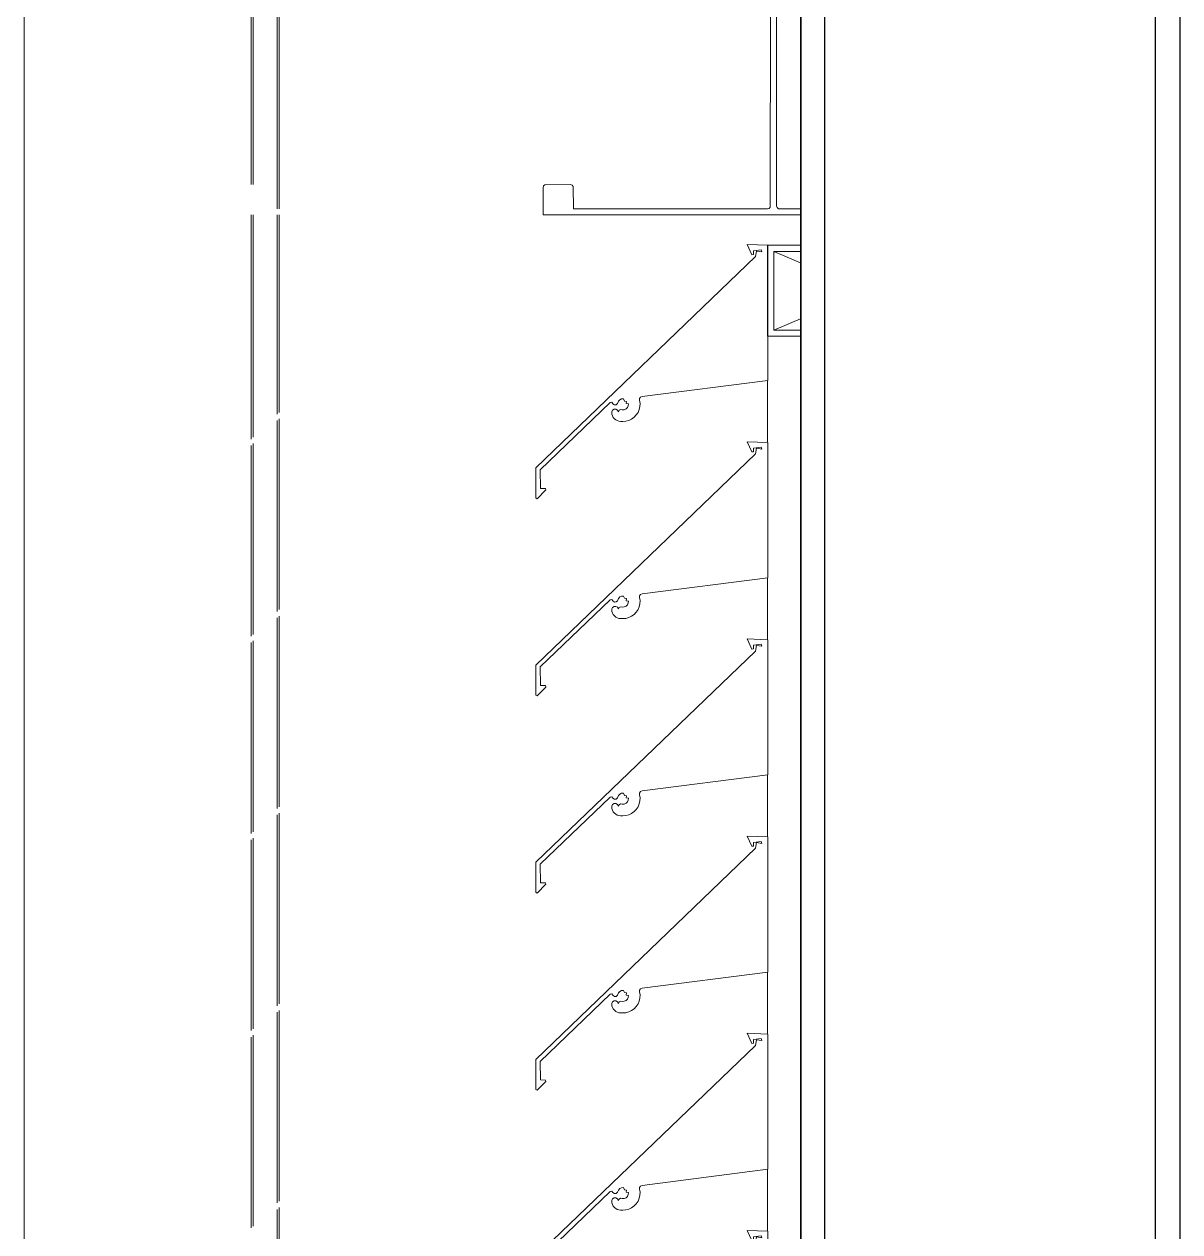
# Model space of a CAD drawing. Header units: millimetres. Extents: x -220592 to 404889, y -217665 to 38245.
# Drawn here: x 27509.5 to 27890.5, y -35004.4 to -34606.3 of the extents above; entities that cross this region are included whole.
import ezdxf

# ---------------------------------------------------------------- set-up
doc = ezdxf.new("R2010")
doc.units = ezdxf.units.MM
doc.set_wipeout_variables(frame=1)
doc.linetypes.add('XKITLINE00', pattern=[0])
for name, color, linetype in [('000 - 0_HIDE_OBJ_FRAMING_DEF_SUB_1', 7, 'Continuous'), ('000 - STRUCTURE_STEEL_FRAMING_SUB_COLOR_1', 7, 'Continuous'), ('000 - STRUCTURE_STEEL_FRAMING_SUB_COLOR_2', 7, 'Continuous'), ('000 - STRUCTURE_STEEL_FRAMING_WIPEOUT_', 7, 'Continuous')]:
    doc.layers.add(name, color=color, linetype=linetype)
doc.layers.add('Part', color=7, linetype='Continuous', lineweight=0)

# ---------------------------------------------------------------- blocks, each defined once
blk = doc.blocks.new('*A14013')
at = {"layer": 'Part', "color": 7, "linetype": 'XKITLINE00', "lineweight": 0}
for p, q in [((-171.648652, 154.556249), (-171.648652, 167.756135)), ((-172.298652, 167.406131), (-172.298652, 167.610427)), ((-172.298652, 166.756131), (-172.298652, 166.960427)), ((-172.298652, 166.106131), (-172.298652, 166.310427)), ((-172.298652, 165.456131), (-172.298652, 165.660427)), ((-172.298652, 164.806131), (-172.298652, 165.010427))]:
    blk.add_line(p, q, dxfattribs=at)
blk = doc.blocks.new('*A14220')
at = {"layer": 'Part', "color": 7, "linetype": 'XKITLINE00', "lineweight": 0}
for p, q in [((-172.298462, 164.806123), (-172.366148, 164.808745)), ((-172.366148, 164.808745), (-172.350613, 164.775258)), ((-172.350613, 164.775258), (-172.34549, 164.77567)), ((-172.34549, 164.77567), (-172.345361, 164.787861)), ((-172.345361, 164.787861), (-172.320378, 164.791001)), ((-172.335358, 164.787332), (-172.338255, 164.768789)), ((-172.335358, 164.787332), (-172.318342, 164.784428)), ((-172.320378, 164.791001), (-172.318342, 164.784428)), ((-172.298455, 164.360453), (-172.298462, 164.806123)), ((-172.338255, 164.768789), (-173.063377, 164.072543)), ((-172.712461, 164.307423), (-172.298455, 164.360453)), ((-172.793971, 164.284553), (-172.790857, 164.292126)), ((-172.790857, 164.292126), (-172.78619, 164.296913)), ((-172.78619, 164.296913), (-172.780114, 164.299703)), ((-172.780114, 164.299703), (-172.773442, 164.300125)), ((-172.773442, 164.300125), (-172.77112, 164.292735)), ((-172.77112, 164.292735), (-172.763955, 164.291791)), ((-172.763955, 164.291791), (-172.765124, 164.284731)), ((-172.720912, 164.295159), (-172.720672, 164.300681)), ((-172.719426, 164.285025), (-172.720912, 164.295159)), ((-172.720672, 164.300681), (-172.717536, 164.305233)), ((-172.717536, 164.305233), (-172.712461, 164.307423)), ((-173.048341, 164.066176), (-172.817326, 164.287579)), ((-172.817326, 164.287579), (-172.812166, 164.288671)), ((-172.810019, 164.262761), (-172.812659, 164.257287)), ((-172.812659, 164.257287), (-172.812163, 164.249517)), ((-172.812166, 164.288671), (-172.808512, 164.284044)), ((-172.804875, 164.265998), (-172.810019, 164.262761)), ((-172.808512, 164.284044), (-172.804048, 164.28019)), ((-172.798797, 164.26601), (-172.804875, 164.265998)), ((-172.804048, 164.28019), (-172.798154, 164.280396)), ((-172.793641, 164.262792), (-172.798797, 164.26601)), ((-172.798154, 164.280396), (-172.793971, 164.284553)), ((-172.790699, 164.25732), (-172.793641, 164.262792)), ((-172.788669, 164.262301), (-172.790699, 164.25732)), ((-172.783858, 164.264708), (-172.788669, 164.262301)), ((-172.77794, 164.263803), (-172.783858, 164.264708)), ((-172.77144, 164.264147), (-172.77794, 164.263803)), ((-172.765472, 164.266745), (-172.77144, 164.264147)), ((-172.76079, 164.271267), (-172.765472, 164.266745)), ((-172.765124, 164.284731), (-172.757418, 164.283625)), ((-172.757988, 164.277141), (-172.76079, 164.271267)), ((-172.757418, 164.283625), (-172.757988, 164.277141)), ((-172.731662, 164.24681), (-172.726022, 164.25536)), ((-172.726022, 164.25536), (-172.722024, 164.26479)), ((-172.722024, 164.26479), (-172.719801, 164.274789)), ((-172.719801, 164.274789), (-172.719426, 164.285025)), ((-172.812163, 164.249517), (-172.810428, 164.244021)), ((-172.810428, 164.244021), (-172.807674, 164.238958)), ((-172.807674, 164.238958), (-172.804002, 164.234515)), ((-172.804002, 164.234515), (-172.799549, 164.230857)), ((-172.799549, 164.230857), (-172.794479, 164.228117)), ((-172.794479, 164.228117), (-172.788978, 164.226398)), ((-172.788978, 164.226398), (-172.78325, 164.225762)), ((-172.78325, 164.225762), (-172.776451, 164.225664)), ((-172.776451, 164.225664), (-172.766238, 164.226449)), ((-172.766238, 164.226449), (-172.756337, 164.229072)), ((-172.756337, 164.229072), (-172.747074, 164.233445)), ((-172.747074, 164.233445), (-172.738758, 164.239423)), ((-172.738758, 164.239423), (-172.731662, 164.24681)), ((-173.063377, 164.072543), (-173.062824, 163.973392)), ((-173.047999, 164.00483), (-173.048341, 164.066176)), ((-173.062824, 163.973392), (-173.058143, 163.970923)), ((-173.058143, 163.970923), (-173.029494, 163.999812)), ((-173.030579, 164.004733), (-173.047999, 164.00483)), ((-173.029494, 163.999812), (-173.030579, 164.004733))]:
    blk.add_line(p, q, dxfattribs=at)
blk = doc.blocks.new('*A14221')
at = {"layer": 'Part', "color": 7, "linetype": 'XKITLINE00', "lineweight": 0}
for p, q in [((-172.298462, 165.456123), (-172.366148, 165.458745)), ((-172.366148, 165.458745), (-172.350613, 165.425258)), ((-172.298455, 165.010453), (-172.298462, 165.456123)), ((-172.338255, 165.418789), (-173.063377, 164.722543)), ((-172.350613, 165.425258), (-172.34549, 165.42567)), ((-172.34549, 165.42567), (-172.345361, 165.437861)), ((-172.345361, 165.437861), (-172.320378, 165.441001)), ((-172.335358, 165.437332), (-172.338255, 165.418789)), ((-172.335358, 165.437332), (-172.318342, 165.434428)), ((-172.320378, 165.441001), (-172.318342, 165.434428)), ((-172.712461, 164.957423), (-172.298455, 165.010453)), ((-173.048341, 164.716176), (-172.817326, 164.937579)), ((-172.817326, 164.937579), (-172.812166, 164.938671)), ((-172.812166, 164.938671), (-172.808512, 164.934044)), ((-172.808512, 164.934044), (-172.804048, 164.93019)), ((-172.804048, 164.93019), (-172.798154, 164.930396)), ((-172.798154, 164.930396), (-172.793971, 164.934553)), ((-172.793971, 164.934553), (-172.790857, 164.942126)), ((-172.790857, 164.942126), (-172.78619, 164.946913)), ((-172.78619, 164.946913), (-172.780114, 164.949703)), ((-172.780114, 164.949703), (-172.773442, 164.950125)), ((-172.773442, 164.950125), (-172.77112, 164.942735)), ((-172.77112, 164.942735), (-172.763955, 164.941791)), ((-172.763955, 164.941791), (-172.765124, 164.934731)), ((-172.765124, 164.934731), (-172.757418, 164.933625)), ((-172.757418, 164.933625), (-172.757988, 164.927141)), ((-172.720912, 164.945159), (-172.720672, 164.950681)), ((-172.719426, 164.935025), (-172.720912, 164.945159)), ((-172.720672, 164.950681), (-172.717536, 164.955233)), ((-172.719801, 164.924789), (-172.719426, 164.935025)), ((-172.717536, 164.955233), (-172.712461, 164.957423)), ((-172.810019, 164.912761), (-172.812659, 164.907287)), ((-172.812659, 164.907287), (-172.812163, 164.899517)), ((-172.812163, 164.899517), (-172.810428, 164.894021)), ((-172.810428, 164.894021), (-172.807674, 164.888958)), ((-172.804875, 164.915998), (-172.810019, 164.912761)), ((-172.807674, 164.888958), (-172.804002, 164.884515)), ((-172.798797, 164.91601), (-172.804875, 164.915998)), ((-172.793641, 164.912792), (-172.798797, 164.91601)), ((-172.790699, 164.90732), (-172.793641, 164.912792)), ((-172.788669, 164.912301), (-172.790699, 164.90732)), ((-172.783858, 164.914708), (-172.788669, 164.912301)), ((-172.77794, 164.913803), (-172.783858, 164.914708)), ((-172.77144, 164.914147), (-172.77794, 164.913803)), ((-172.765472, 164.916745), (-172.77144, 164.914147)), ((-172.76079, 164.921267), (-172.765472, 164.916745)), ((-172.757988, 164.927141), (-172.76079, 164.921267)), ((-172.747074, 164.883445), (-172.738758, 164.889423)), ((-172.738758, 164.889423), (-172.731662, 164.89681)), ((-172.731662, 164.89681), (-172.726022, 164.90536)), ((-172.726022, 164.90536), (-172.722024, 164.91479)), ((-172.722024, 164.91479), (-172.719801, 164.924789)), ((-172.804002, 164.884515), (-172.799549, 164.880857)), ((-172.799549, 164.880857), (-172.794479, 164.878117)), ((-172.794479, 164.878117), (-172.788978, 164.876398)), ((-172.788978, 164.876398), (-172.78325, 164.875762)), ((-172.78325, 164.875762), (-172.776451, 164.875664)), ((-172.776451, 164.875664), (-172.766238, 164.876449)), ((-172.766238, 164.876449), (-172.756337, 164.879072)), ((-172.756337, 164.879072), (-172.747074, 164.883445)), ((-173.063377, 164.722543), (-173.062824, 164.623392)), ((-173.047999, 164.65483), (-173.048341, 164.716176)), ((-173.030579, 164.654733), (-173.047999, 164.65483)), ((-173.029494, 164.649812), (-173.030579, 164.654733)), ((-173.062824, 164.623392), (-173.058143, 164.620923)), ((-173.058143, 164.620923), (-173.029494, 164.649812))]:
    blk.add_line(p, q, dxfattribs=at)
blk = doc.blocks.new('*A14222')
at = {"layer": 'Part', "color": 7, "linetype": 'XKITLINE00', "lineweight": 0}
for p, q in [((-172.298462, 166.106123), (-172.366148, 166.108745)), ((-172.366148, 166.108745), (-172.350613, 166.075258)), ((-172.34549, 166.07567), (-172.345361, 166.087861)), ((-172.345361, 166.087861), (-172.320378, 166.091001)), ((-172.335358, 166.087332), (-172.338255, 166.068789)), ((-172.335358, 166.087332), (-172.318342, 166.084428)), ((-172.320378, 166.091001), (-172.318342, 166.084428)), ((-172.298455, 165.660453), (-172.298462, 166.106123)), ((-172.338255, 166.068789), (-173.063377, 165.372543)), ((-172.350613, 166.075258), (-172.34549, 166.07567)), ((-172.712461, 165.607423), (-172.298455, 165.660453)), ((-172.717536, 165.605233), (-172.712461, 165.607423)), ((-173.048341, 165.366176), (-172.817326, 165.587579)), ((-172.817326, 165.587579), (-172.812166, 165.588671)), ((-172.812166, 165.588671), (-172.808512, 165.584044)), ((-172.804875, 165.565998), (-172.810019, 165.562761)), ((-172.808512, 165.584044), (-172.804048, 165.58019)), ((-172.798797, 165.56601), (-172.804875, 165.565998)), ((-172.804048, 165.58019), (-172.798154, 165.580396)), ((-172.793641, 165.562792), (-172.798797, 165.56601)), ((-172.798154, 165.580396), (-172.793971, 165.584553)), ((-172.793971, 165.584553), (-172.790857, 165.592126)), ((-172.790857, 165.592126), (-172.78619, 165.596913)), ((-172.78619, 165.596913), (-172.780114, 165.599703)), ((-172.780114, 165.599703), (-172.773442, 165.600125)), ((-172.773442, 165.600125), (-172.77112, 165.592735)), ((-172.765472, 165.566745), (-172.77144, 165.564147)), ((-172.77112, 165.592735), (-172.763955, 165.591791)), ((-172.76079, 165.571267), (-172.765472, 165.566745)), ((-172.763955, 165.591791), (-172.765124, 165.584731)), ((-172.765124, 165.584731), (-172.757418, 165.583625)), ((-172.757988, 165.577141), (-172.76079, 165.571267)), ((-172.757418, 165.583625), (-172.757988, 165.577141)), ((-172.722024, 165.56479), (-172.719801, 165.574789)), ((-172.720912, 165.595159), (-172.720672, 165.600681)), ((-172.719426, 165.585025), (-172.720912, 165.595159)), ((-172.720672, 165.600681), (-172.717536, 165.605233)), ((-172.719801, 165.574789), (-172.719426, 165.585025)), ((-172.810019, 165.562761), (-172.812659, 165.557287)), ((-172.812659, 165.557287), (-172.812163, 165.549517)), ((-172.812163, 165.549517), (-172.810428, 165.544021)), ((-172.810428, 165.544021), (-172.807674, 165.538958)), ((-172.807674, 165.538958), (-172.804002, 165.534515)), ((-172.804002, 165.534515), (-172.799549, 165.530857)), ((-172.799549, 165.530857), (-172.794479, 165.528117)), ((-172.794479, 165.528117), (-172.788978, 165.526398)), ((-172.790699, 165.55732), (-172.793641, 165.562792)), ((-172.788669, 165.562301), (-172.790699, 165.55732)), ((-172.788978, 165.526398), (-172.78325, 165.525762)), ((-172.783858, 165.564708), (-172.788669, 165.562301)), ((-172.77794, 165.563803), (-172.783858, 165.564708)), ((-172.78325, 165.525762), (-172.776451, 165.525664)), ((-172.77144, 165.564147), (-172.77794, 165.563803)), ((-172.776451, 165.525664), (-172.766238, 165.526449)), ((-172.766238, 165.526449), (-172.756337, 165.529072)), ((-172.756337, 165.529072), (-172.747074, 165.533445)), ((-172.747074, 165.533445), (-172.738758, 165.539423)), ((-172.738758, 165.539423), (-172.731662, 165.54681)), ((-172.731662, 165.54681), (-172.726022, 165.55536)), ((-172.726022, 165.55536), (-172.722024, 165.56479)), ((-173.063377, 165.372543), (-173.062824, 165.273392)), ((-173.047999, 165.30483), (-173.048341, 165.366176)), ((-173.058143, 165.270923), (-173.029494, 165.299812)), ((-173.030579, 165.304733), (-173.047999, 165.30483)), ((-173.029494, 165.299812), (-173.030579, 165.304733)), ((-173.062824, 165.273392), (-173.058143, 165.270923))]:
    blk.add_line(p, q, dxfattribs=at)
blk = doc.blocks.new('*A14223')
at = {"layer": 'Part', "color": 7, "linetype": 'XKITLINE00', "lineweight": 0}
for p, q in [((-172.298462, 166.756123), (-172.366148, 166.758745)), ((-172.366148, 166.758745), (-172.350613, 166.725258)), ((-172.350613, 166.725258), (-172.34549, 166.72567)), ((-172.34549, 166.72567), (-172.345361, 166.737861)), ((-172.345361, 166.737861), (-172.320378, 166.741001)), ((-172.335358, 166.737332), (-172.338255, 166.718789)), ((-172.335358, 166.737332), (-172.318342, 166.734428)), ((-172.320378, 166.741001), (-172.318342, 166.734428)), ((-172.298455, 166.310453), (-172.298462, 166.756123)), ((-172.338255, 166.718789), (-173.063377, 166.022543)), ((-172.712461, 166.257423), (-172.298455, 166.310453)), ((-172.790857, 166.242126), (-172.78619, 166.246913)), ((-172.78619, 166.246913), (-172.780114, 166.249703)), ((-172.780114, 166.249703), (-172.773442, 166.250125)), ((-172.773442, 166.250125), (-172.77112, 166.242735)), ((-172.77112, 166.242735), (-172.763955, 166.241791)), ((-172.720912, 166.245159), (-172.720672, 166.250681)), ((-172.719426, 166.235025), (-172.720912, 166.245159)), ((-172.720672, 166.250681), (-172.717536, 166.255233)), ((-172.717536, 166.255233), (-172.712461, 166.257423)), ((-173.048341, 166.016176), (-172.817326, 166.237579)), ((-172.817326, 166.237579), (-172.812166, 166.238671)), ((-172.810019, 166.212761), (-172.812659, 166.207287)), ((-172.812659, 166.207287), (-172.812163, 166.199517)), ((-172.812166, 166.238671), (-172.808512, 166.234044)), ((-172.804875, 166.215998), (-172.810019, 166.212761)), ((-172.808512, 166.234044), (-172.804048, 166.23019)), ((-172.798797, 166.21601), (-172.804875, 166.215998)), ((-172.804048, 166.23019), (-172.798154, 166.230396)), ((-172.793641, 166.212792), (-172.798797, 166.21601)), ((-172.798154, 166.230396), (-172.793971, 166.234553)), ((-172.793971, 166.234553), (-172.790857, 166.242126)), ((-172.790699, 166.20732), (-172.793641, 166.212792)), ((-172.788669, 166.212301), (-172.790699, 166.20732)), ((-172.783858, 166.214708), (-172.788669, 166.212301)), ((-172.77794, 166.213803), (-172.783858, 166.214708)), ((-172.77144, 166.214147), (-172.77794, 166.213803)), ((-172.765472, 166.216745), (-172.77144, 166.214147)), ((-172.76079, 166.221267), (-172.765472, 166.216745)), ((-172.763955, 166.241791), (-172.765124, 166.234731)), ((-172.765124, 166.234731), (-172.757418, 166.233625)), ((-172.757988, 166.227141), (-172.76079, 166.221267)), ((-172.757418, 166.233625), (-172.757988, 166.227141)), ((-172.731662, 166.19681), (-172.726022, 166.20536)), ((-172.726022, 166.20536), (-172.722024, 166.21479)), ((-172.722024, 166.21479), (-172.719801, 166.224789)), ((-172.719801, 166.224789), (-172.719426, 166.235025)), ((-172.812163, 166.199517), (-172.810428, 166.194021)), ((-172.810428, 166.194021), (-172.807674, 166.188958)), ((-172.807674, 166.188958), (-172.804002, 166.184515)), ((-172.804002, 166.184515), (-172.799549, 166.180857)), ((-172.799549, 166.180857), (-172.794479, 166.178117)), ((-172.794479, 166.178117), (-172.788978, 166.176398)), ((-172.788978, 166.176398), (-172.78325, 166.175762)), ((-172.78325, 166.175762), (-172.776451, 166.175664)), ((-172.776451, 166.175664), (-172.766238, 166.176449)), ((-172.766238, 166.176449), (-172.756337, 166.179072)), ((-172.756337, 166.179072), (-172.747074, 166.183445)), ((-172.747074, 166.183445), (-172.738758, 166.189423)), ((-172.738758, 166.189423), (-172.731662, 166.19681)), ((-173.063377, 166.022543), (-173.062824, 165.923392)), ((-173.047999, 165.95483), (-173.048341, 166.016176)), ((-173.058143, 165.920923), (-173.029494, 165.949812)), ((-173.030579, 165.954733), (-173.047999, 165.95483)), ((-173.029494, 165.949812), (-173.030579, 165.954733)), ((-173.062824, 165.923392), (-173.058143, 165.920923))]:
    blk.add_line(p, q, dxfattribs=at)
blk = doc.blocks.new('*A14224')
at = {"layer": 'Part', "color": 7, "linetype": 'XKITLINE00', "lineweight": 0}
for p, q in [((-172.298462, 167.406123), (-172.366148, 167.408745)), ((-172.366148, 167.408745), (-172.350613, 167.375258)), ((-172.298455, 166.960453), (-172.298462, 167.406123)), ((-172.338255, 167.368789), (-173.063377, 166.672543)), ((-172.350613, 167.375258), (-172.34549, 167.37567)), ((-172.34549, 167.37567), (-172.345361, 167.387861)), ((-172.345361, 167.387861), (-172.320378, 167.391001)), ((-172.335358, 167.387332), (-172.338255, 167.368789)), ((-172.335358, 167.387332), (-172.318342, 167.384428)), ((-172.320378, 167.391001), (-172.318342, 167.384428)), ((-172.712461, 166.907423), (-172.298455, 166.960453)), ((-173.048341, 166.666176), (-172.817326, 166.887579)), ((-172.817326, 166.887579), (-172.812166, 166.888671)), ((-172.812166, 166.888671), (-172.808512, 166.884044)), ((-172.808512, 166.884044), (-172.804048, 166.88019)), ((-172.804048, 166.88019), (-172.798154, 166.880396)), ((-172.798154, 166.880396), (-172.793971, 166.884553)), ((-172.793971, 166.884553), (-172.790857, 166.892126)), ((-172.790857, 166.892126), (-172.78619, 166.896913)), ((-172.78619, 166.896913), (-172.780114, 166.899703)), ((-172.780114, 166.899703), (-172.773442, 166.900125)), ((-172.773442, 166.900125), (-172.77112, 166.892735)), ((-172.77112, 166.892735), (-172.763955, 166.891791)), ((-172.763955, 166.891791), (-172.765124, 166.884731)), ((-172.765124, 166.884731), (-172.757418, 166.883625)), ((-172.757418, 166.883625), (-172.757988, 166.877141)), ((-172.720912, 166.895159), (-172.720672, 166.900681)), ((-172.719426, 166.885025), (-172.720912, 166.895159)), ((-172.720672, 166.900681), (-172.717536, 166.905233)), ((-172.719801, 166.874789), (-172.719426, 166.885025)), ((-172.717536, 166.905233), (-172.712461, 166.907423)), ((-172.810019, 166.862761), (-172.812659, 166.857287)), ((-172.812659, 166.857287), (-172.812163, 166.849517)), ((-172.812163, 166.849517), (-172.810428, 166.844021)), ((-172.810428, 166.844021), (-172.807674, 166.838958)), ((-172.804875, 166.865998), (-172.810019, 166.862761)), ((-172.798797, 166.86601), (-172.804875, 166.865998)), ((-172.793641, 166.862792), (-172.798797, 166.86601)), ((-172.790699, 166.85732), (-172.793641, 166.862792)), ((-172.788669, 166.862301), (-172.790699, 166.85732)), ((-172.783858, 166.864708), (-172.788669, 166.862301)), ((-172.77794, 166.863803), (-172.783858, 166.864708)), ((-172.77144, 166.864147), (-172.77794, 166.863803)), ((-172.765472, 166.866745), (-172.77144, 166.864147)), ((-172.76079, 166.871267), (-172.765472, 166.866745)), ((-172.757988, 166.877141), (-172.76079, 166.871267)), ((-172.738758, 166.839423), (-172.731662, 166.84681)), ((-172.731662, 166.84681), (-172.726022, 166.85536)), ((-172.726022, 166.85536), (-172.722024, 166.86479)), ((-172.722024, 166.86479), (-172.719801, 166.874789)), ((-172.807674, 166.838958), (-172.804002, 166.834515)), ((-172.804002, 166.834515), (-172.799549, 166.830857)), ((-172.799549, 166.830857), (-172.794479, 166.828117)), ((-172.794479, 166.828117), (-172.788978, 166.826398)), ((-172.788978, 166.826398), (-172.78325, 166.825762)), ((-172.78325, 166.825762), (-172.776451, 166.825664)), ((-172.776451, 166.825664), (-172.766238, 166.826449)), ((-172.766238, 166.826449), (-172.756337, 166.829072)), ((-172.756337, 166.829072), (-172.747074, 166.833445)), ((-172.747074, 166.833445), (-172.738758, 166.839423)), ((-173.063377, 166.672543), (-173.062824, 166.573392)), ((-173.047999, 166.60483), (-173.048341, 166.666176)), ((-173.030579, 166.604733), (-173.047999, 166.60483)), ((-173.029494, 166.599812), (-173.030579, 166.604733)), ((-173.062824, 166.573392), (-173.058143, 166.570923)), ((-173.058143, 166.570923), (-173.029494, 166.599812))]:
    blk.add_line(p, q, dxfattribs=at)
blk = doc.blocks.new('*A14225')
at = {"layer": 'Part', "color": 7, "linetype": 'XKITLINE00', "lineweight": 0}
for p, q in [((-172.298652, 167.756135), (-172.298652, 168.056135)), ((-171.648652, 168.056135), (-172.298652, 168.056135)), ((-172.278652, 167.776135), (-171.668652, 168.036135)), ((-172.278652, 168.036135), (-171.668652, 167.776135)), ((-172.278652, 167.776135), (-172.278652, 168.036135)), ((-172.278652, 168.036135), (-171.668652, 168.036135)), ((-171.668652, 168.036135), (-171.668652, 167.776135)), ((-171.648652, 167.756135), (-171.648652, 168.056135)), ((-172.298652, 167.756135), (-171.648652, 167.756135)), ((-171.668652, 167.776135), (-172.278652, 167.776135))]:
    blk.add_line(p, q, dxfattribs=at)
blk = doc.blocks.new('*A14226')
at = {"layer": 'Part', "color": 7, "linetype": 'XKITLINE00', "lineweight": 0}
for p, q in [((-172.298462, 168.056123), (-172.366148, 168.058745)), ((-172.366148, 168.058745), (-172.350613, 168.025258)), ((-172.34549, 168.02567), (-172.345361, 168.037861)), ((-172.345361, 168.037861), (-172.320378, 168.041001)), ((-172.335358, 168.037332), (-172.338255, 168.018789)), ((-172.335358, 168.037332), (-172.318342, 168.034428)), ((-172.320378, 168.041001), (-172.318342, 168.034428)), ((-172.298455, 167.610453), (-172.298462, 168.056123)), ((-172.338255, 168.018789), (-173.063377, 167.322543)), ((-172.350613, 168.025258), (-172.34549, 168.02567)), ((-172.712461, 167.557423), (-172.298455, 167.610453)), ((-172.717536, 167.555233), (-172.712461, 167.557423)), ((-173.048341, 167.316176), (-172.817326, 167.537579)), ((-172.817326, 167.537579), (-172.812166, 167.538671)), ((-172.812166, 167.538671), (-172.808512, 167.534044)), ((-172.808512, 167.534044), (-172.804048, 167.53019)), ((-172.804048, 167.53019), (-172.798154, 167.530396)), ((-172.798154, 167.530396), (-172.793971, 167.534553)), ((-172.793971, 167.534553), (-172.790857, 167.542126)), ((-172.790857, 167.542126), (-172.78619, 167.546913)), ((-172.78619, 167.546913), (-172.780114, 167.549703)), ((-172.780114, 167.549703), (-172.773442, 167.550125)), ((-172.773442, 167.550125), (-172.77112, 167.542735)), ((-172.765472, 167.516745), (-172.77144, 167.514147)), ((-172.77112, 167.542735), (-172.763955, 167.541791)), ((-172.76079, 167.521267), (-172.765472, 167.516745)), ((-172.763955, 167.541791), (-172.765124, 167.534731)), ((-172.765124, 167.534731), (-172.757418, 167.533625)), ((-172.757988, 167.527141), (-172.76079, 167.521267)), ((-172.757418, 167.533625), (-172.757988, 167.527141)), ((-172.722024, 167.51479), (-172.719801, 167.524789)), ((-172.720912, 167.545159), (-172.720672, 167.550681)), ((-172.719426, 167.535025), (-172.720912, 167.545159)), ((-172.720672, 167.550681), (-172.717536, 167.555233)), ((-172.719801, 167.524789), (-172.719426, 167.535025)), ((-172.810019, 167.512761), (-172.812659, 167.507287)), ((-172.812659, 167.507287), (-172.812163, 167.499517)), ((-172.812163, 167.499517), (-172.810428, 167.494021)), ((-172.810428, 167.494021), (-172.807674, 167.488958)), ((-172.804875, 167.515998), (-172.810019, 167.512761)), ((-172.807674, 167.488958), (-172.804002, 167.484515)), ((-172.798797, 167.51601), (-172.804875, 167.515998)), ((-172.804002, 167.484515), (-172.799549, 167.480857)), ((-172.799549, 167.480857), (-172.794479, 167.478117)), ((-172.793641, 167.512792), (-172.798797, 167.51601)), ((-172.794479, 167.478117), (-172.788978, 167.476398)), ((-172.790699, 167.50732), (-172.793641, 167.512792)), ((-172.788669, 167.512301), (-172.790699, 167.50732)), ((-172.788978, 167.476398), (-172.78325, 167.475762)), ((-172.783858, 167.514708), (-172.788669, 167.512301)), ((-172.77794, 167.513803), (-172.783858, 167.514708)), ((-172.77144, 167.514147), (-172.77794, 167.513803)), ((-172.776451, 167.475664), (-172.766238, 167.476449)), ((-172.766238, 167.476449), (-172.756337, 167.479072)), ((-172.756337, 167.479072), (-172.747074, 167.483445)), ((-172.747074, 167.483445), (-172.738758, 167.489423)), ((-172.738758, 167.489423), (-172.731662, 167.49681)), ((-172.731662, 167.49681), (-172.726022, 167.50536)), ((-172.726022, 167.50536), (-172.722024, 167.51479)), ((-172.78325, 167.475762), (-172.776451, 167.475664)), ((-173.063377, 167.322543), (-173.062824, 167.223392)), ((-173.047999, 167.25483), (-173.048341, 167.316176)), ((-173.058143, 167.220923), (-173.029494, 167.249812)), ((-173.030579, 167.254733), (-173.047999, 167.25483)), ((-173.029494, 167.249812), (-173.030579, 167.254733)), ((-173.062824, 167.223392), (-173.058143, 167.220923))]:
    blk.add_line(p, q, dxfattribs=at)
blk = doc.blocks.new('*A14250')
at = {"layer": 'Part', "color": 7, "linetype": 'XKITLINE00', "lineweight": 0}
for p, q in [((-171.648937, 169.40603), (-171.648981, 169.15603)), ((-171.628937, 169.406027), (-171.648937, 169.40603)), ((-171.628982, 169.146027), (-171.628937, 169.406027)), ((-171.648981, 169.15603), (-173.03898, 169.156273)), ((-173.03898, 169.156273), (-173.038236, 169.062446)), ((-172.938996, 169.066255), (-172.938984, 169.136255)), ((-172.938984, 169.136255), (-172.295157, 169.135382)), ((-172.295157, 169.135382), (-172.29067, 169.131698)), ((-172.29067, 169.131698), (-172.288986, 169.126142)), ((-172.288986, 169.126142), (-172.289912, 168.182315)), ((-172.26915, 168.186138), (-172.268986, 169.126138)), ((-172.268986, 169.126138), (-172.268224, 169.129965)), ((-172.268224, 169.129965), (-172.26454, 169.134452)), ((-172.26454, 169.134452), (-172.258984, 169.136137)), ((-172.258984, 169.136137), (-171.635157, 169.136789)), ((-171.635157, 169.136789), (-171.630669, 169.140471)), ((-171.630669, 169.140471), (-171.628982, 169.146027)), ((-173.038236, 169.062446), (-173.034553, 169.057957)), ((-173.034553, 169.057957), (-173.028998, 169.056271)), ((-173.028998, 169.056271), (-172.945171, 169.057018)), ((-172.945171, 169.057018), (-172.940682, 169.0607)), ((-172.940682, 169.0607), (-172.938996, 169.066255)), ((-173.039139, 168.246273), (-173.039155, 168.156273)), ((-173.037453, 168.251828), (-173.039139, 168.246273)), ((-173.032965, 168.25551), (-173.037453, 168.251828)), ((-172.949138, 168.256257), (-173.032965, 168.25551)), ((-172.943582, 168.254571), (-172.949138, 168.256257)), ((-172.9399, 168.250082), (-172.943582, 168.254571)), ((-172.939152, 168.176255), (-172.9399, 168.250082)), ((-173.039155, 168.156273), (-171.649155, 168.15603)), ((-172.299152, 168.176144), (-172.939152, 168.176255)), ((-172.293596, 168.177828), (-172.299152, 168.176144)), ((-172.289912, 168.182315), (-172.293596, 168.177828)), ((-172.267465, 168.180582), (-172.26915, 168.186138)), ((-172.262978, 168.176899), (-172.267465, 168.180582)), ((-171.639152, 168.176028), (-172.262978, 168.176899)), ((-171.649155, 168.15603), (-171.649199, 167.90603)), ((-171.633596, 168.174342), (-171.639152, 168.176028)), ((-171.629914, 168.169854), (-171.633596, 168.174342)), ((-171.629199, 167.906027), (-171.629914, 168.169854)), ((-171.649199, 167.90603), (-171.629199, 167.906027))]:
    blk.add_line(p, q, dxfattribs=at)
blk = doc.blocks.new('*A14212')
at = {"layer": '000 - 0_HIDE_OBJ_FRAMING_DEF_SUB_1', "color": 7, "linetype": 'XKITLINE00', "lineweight": 0}
for p, q in [((-171.153485, 182.440805), (-171.153485, 154.940805)), ((-171.073485, 154.940805), (-171.073485, 182.440805)), ((-169.983485, 154.940805), (-169.983485, 182.440805)), ((-169.903485, 158.690805), (-169.903485, 178.690805))]:
    blk.add_line(p, q, dxfattribs=at)
blk = doc.blocks.new('*A14015')
at = {"layer": '000 - 0_HIDE_OBJ_FRAMING_DEF_SUB_1', "color": 7, "linetype": 'XKITLINE00', "lineweight": 0}
for p, q in [((-173.713199, 162.288511), (-173.713199, 175.088511)), ((-172.87913, 168.176245), (-172.87913, 169.136174)), ((-172.873025, 168.176244), (-172.873025, 169.136166)), ((-172.964598, 168.256119), (-172.964598, 169.056845)), ((-172.958493, 168.256174), (-172.958493, 169.056899)), ((-172.964598, 167.417389), (-172.964598, 168.15626)), ((-172.958493, 167.42325), (-172.958493, 168.156259)), ((-172.87913, 167.499453), (-172.87913, 168.156245)), ((-172.873025, 167.505315), (-172.873025, 168.156244)), ((-172.87913, 166.849453), (-172.87913, 167.478347)), ((-172.873025, 166.855315), (-172.873025, 167.484198)), ((-172.958493, 166.77325), (-172.958493, 167.402286)), ((-172.964598, 166.767389), (-172.964598, 167.396435)), ((-172.87913, 166.199453), (-172.87913, 166.828347)), ((-172.873025, 166.205315), (-172.873025, 166.834198)), ((-172.964598, 166.117389), (-172.964598, 166.746435)), ((-172.958493, 166.12325), (-172.958493, 166.752286)), ((-172.87913, 165.549453), (-172.87913, 166.178347)), ((-172.873025, 165.555315), (-172.873025, 166.184198)), ((-172.964598, 165.467389), (-172.964598, 166.096435)), ((-172.958493, 165.47325), (-172.958493, 166.102286)), ((-172.87913, 164.899453), (-172.87913, 165.528347)), ((-172.873025, 164.905315), (-172.873025, 165.534198)), ((-172.964598, 164.817389), (-172.964598, 165.446435)), ((-172.958493, 164.82325), (-172.958493, 165.452286)), ((-172.87913, 164.249453), (-172.87913, 164.878347)), ((-172.873025, 164.255315), (-172.873025, 164.884198))]:
    blk.add_line(p, q, dxfattribs=at)
blk = doc.blocks.new('W-1-PP18-ST_20260402-011103_LOWER_PL')
at = {"layer": '000 - 0_HIDE_OBJ_FRAMING_DEF_SUB_1', "color": 7, "lineweight": 0, "xscale": 100, "yscale": 100, "zscale": 100}
for name in ['*A14212', '*A14015']:
    blk.add_blockref(name, (17759.3349, -35779.0805), dxfattribs=at)
blk = doc.blocks.new('*U17508')
at = {"color": 7}
blk.add_wipeout([(0, 0), (0, 125), (5750, 125), (5750, 0)], dxfattribs=at).dxf.layer = '000 - STRUCTURE_STEEL_FRAMING_WIPEOUT_'
at = {"layer": '000 - STRUCTURE_STEEL_FRAMING_SUB_COLOR_1', "color": 7}
for points in [[(0, 125), (0, 117), (5750, 117), (5750, 125)], [(0, 0), (0, 8), (5750, 8), (5750, 0)]]:
    blk.add_lwpolyline(points, close=True, dxfattribs=at)
at = {"layer": '000 - STRUCTURE_STEEL_FRAMING_SUB_COLOR_2', "color": 7}
blk.add_lwpolyline([(0, 0), (0, 125), (5750, 125), (5750, 0)], close=True, dxfattribs=at)
blk = doc.blocks.new('*U17626')
at = {"color": 7}
blk.add_wipeout([(0, 0), (0, 125), (2746.5015, 125), (2746.5015, 0)], dxfattribs=at).dxf.layer = '000 - STRUCTURE_STEEL_FRAMING_WIPEOUT_'
at = {"layer": '000 - STRUCTURE_STEEL_FRAMING_SUB_COLOR_1', "color": 7}
for points in [[(0, 125), (0, 117), (2746.5015, 117), (2746.5015, 125)], [(0, 0), (0, 8), (2746.5015, 8), (2746.5015, 0)]]:
    blk.add_lwpolyline(points, close=True, dxfattribs=at)
at = {"layer": '000 - STRUCTURE_STEEL_FRAMING_SUB_COLOR_2', "color": 7}
blk.add_lwpolyline([(0, 0), (0, 125), (2746.5015, 125), (2746.5015, 0)], close=True, dxfattribs=at)
blk = doc.blocks.new('W-1-PP18-ST_20260402-014810LOPL_MAIN_ST')
at = {"color": 7, "rotation": 90}
blk.add_blockref('*U17508', (769, -20285), dxfattribs=at)
blk.add_blockref('*U17626', (769, -20285), dxfattribs=at)

msp = doc.modelspace()

# ---------------------------------------------------------------- block references
at = {"color": 7, "lineweight": 0, "xscale": 100, "yscale": 100, "zscale": 100}
for name in ['*A14250', '*A14226', '*A14225', '*A14013', '*A14224', '*A14223', '*A14222', '*A14221', '*A14220']:
    msp.add_blockref(name, (44984.4833, -51484.8507), dxfattribs=at)

# ---------------------------------------------------------------- next in the draw order: block references
at = {"layer": 'Defpoints', "color": 7}
msp.add_blockref('W-1-PP18-ST_20260402-011103_LOWER_PL', (27121.4984, -15705.7702), dxfattribs=at)

# ---------------------------------------------------------------- next in the draw order: block references
msp.add_blockref('W-1-PP18-ST_20260402-014810LOPL_MAIN_ST', (27121.4984, -15705.7702), dxfattribs=at)

doc.saveas('drawing.dxf')
